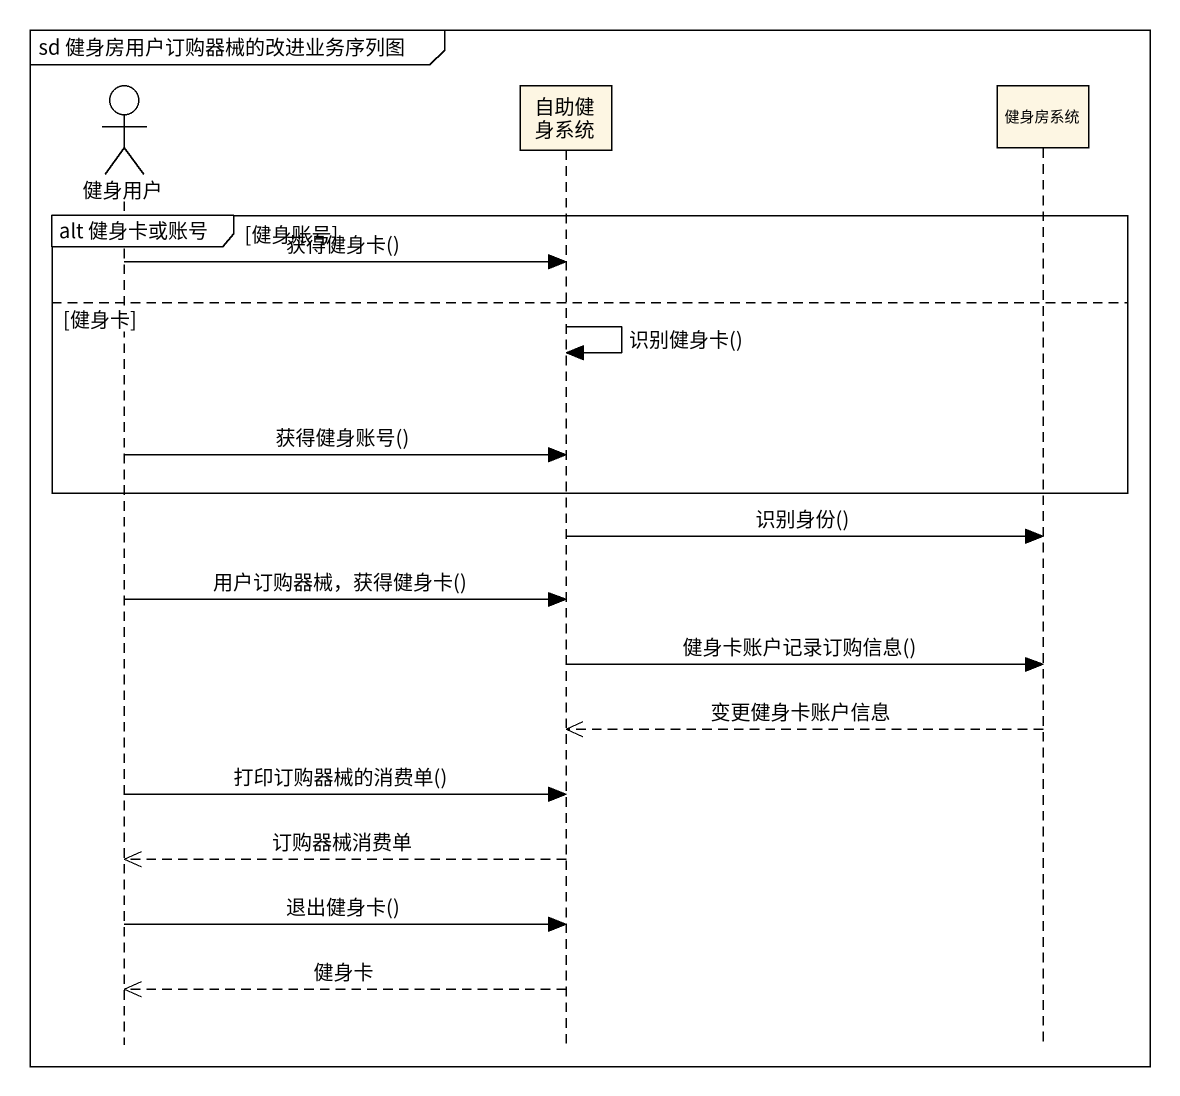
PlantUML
@startuml
mainframe sd 健身房用户订购器械的改进业务序列图
hide footbox
actor 健身用户
participant 自助健身系统
participant 健身房系统

group alt 健身卡或账号 [健身账号]
  健身用户 -> 自助健身系统 : 获得健身卡()
else 健身卡
  自助健身系统 -> 自助健身系统 : 识别健身卡()
  健身用户 -> 自助健身系统 : 获得健身账号()
end
自助健身系统 -> 健身房系统 : 识别身份()
健身用户 -> 自助健身系统 : 用户订购器械，获得健身卡()
自助健身系统 -> 健身房系统 : 健身卡账户记录订购信息()
健身房系统 -->> 自助健身系统 : 变更健身卡账户信息
健身用户 -> 自助健身系统 : 打印订购器械的消费单()
自助健身系统 -->> 健身用户 : 订购器械消费单
健身用户 -> 自助健身系统 : 退出健身卡()
自助健身系统 -->> 健身用户 : 健身卡
@enduml
